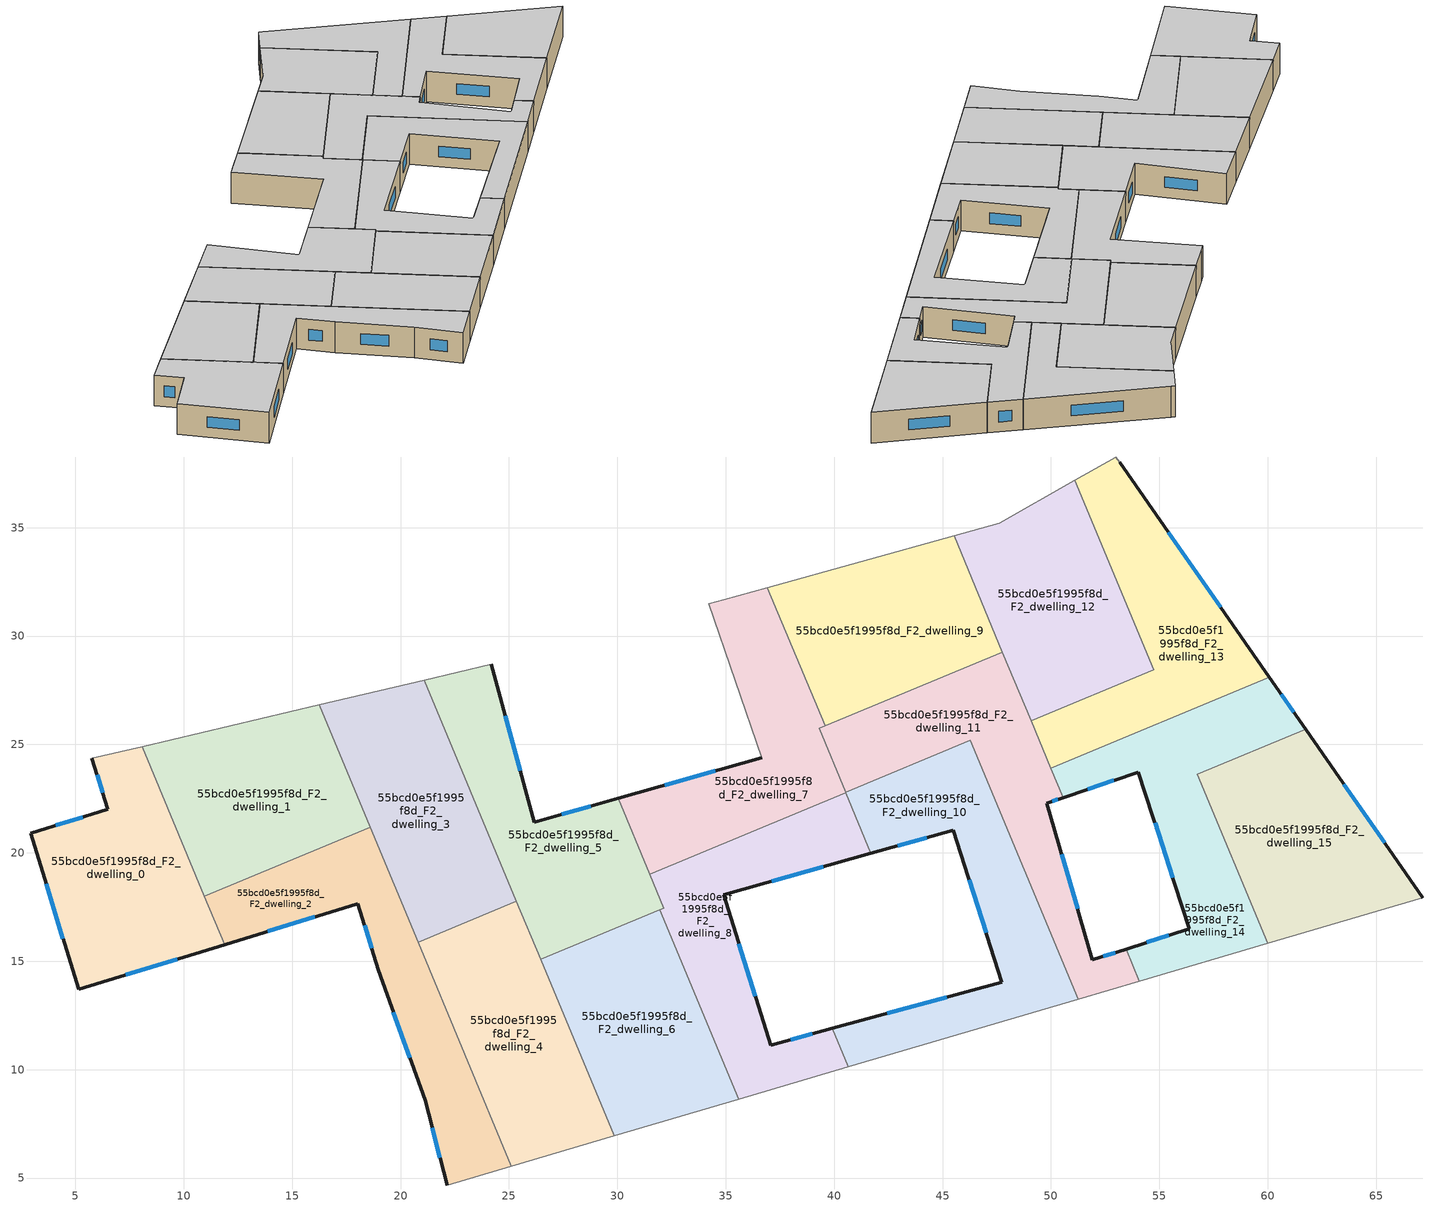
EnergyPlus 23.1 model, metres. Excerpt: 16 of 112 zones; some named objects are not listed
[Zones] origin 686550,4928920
55bcd0e5f1995f8d_F2_dwelling_0
 floor to 55bcd0e5f1995f8d_F1_dwelling_0 (EU_floor_Construction): 8.08,24.91 11.88,15.77 5.15,13.7 2.94,20.91 6.49,22.01 5.77,24.36 z6
 wall outside (EU_wall_Construction): 5.77,24.36 6.49,22.01 2.94,20.91 5.15,13.7 11.88,15.77 z6:9
 wall adiabatic (EU_wall_Construction): 8.08,24.91 5.77,24.36 z6:9
 wall to 55bcd0e5f1995f8d_F2_dwelling_1 (EU_wall_Construction): 10.95,18 8.08,24.91 z6:9
 wall to 55bcd0e5f1995f8d_F2_dwelling_2 (EU_wall_Construction): 11.88,15.77 10.95,18 z6:9
 window (EU_Window_Construction): 6,23.6 6.26,22.77 / 7.34,14.37 9.69,15.1 / 3.65,18.57 4.43,16.05 / 5.34,21.65 4.09,21.27 z6.98:8.02
 ceiling to 55bcd0e5f1995f8d_F3_dwelling_0 (EU_floor_Construction): 11.88,15.77 8.08,24.91 5.77,24.36 6.49,22.01 2.94,20.91 5.15,13.7 z9
55bcd0e5f1995f8d_F2_dwelling_1
 floor to 55bcd0e5f1995f8d_F1_dwelling_1 (EU_floor_Construction): 16.25,26.83 18.6,21.19 10.95,18 8.08,24.91 z6
 wall to 55bcd0e5f1995f8d_F2_dwelling_2 (EU_wall_Construction): 10.95,18 18.6,21.19 z6:9
 wall adiabatic (EU_wall_Construction): 16.25,26.83 8.08,24.91 z6:9
 wall to 55bcd0e5f1995f8d_F2_dwelling_3 (EU_wall_Construction): 18.6,21.19 16.25,26.83 z6:9
 ceiling to 55bcd0e5f1995f8d_F3_dwelling_1 (EU_floor_Construction): 18.6,21.19 16.25,26.83 8.08,24.91 10.95,18 z9
55bcd0e5f1995f8d_F2_dwelling_10
 floor to 55bcd0e5f1995f8d_F1_dwelling_10 (EU_floor_Construction): 46.28,25.19 51.25,13.25 40.64,10.13 39.9,11.9 47.73,14.04 45.49,21.05 41.7,19.98 40.52,22.8 z6
 wall outside (EU_wall_Construction): 41.7,19.98 45.49,21.05 47.73,14.04 39.9,11.9 z6:9
 wall to 55bcd0e5f1995f8d_F2_dwelling_11 (EU_wall_Construction): 51.25,13.25 46.28,25.19 40.52,22.8 z6:9
 wall adiabatic (EU_wall_Construction): 40.64,10.13 51.25,13.25 z6:9
 wall to 55bcd0e5f1995f8d_F2_dwelling_8 (EU_wall_Construction): 39.9,11.9 40.64,10.13 / 40.53,22.78 41.7,19.98 z6:9
 wall to 55bcd0e5f1995f8d_F2_dwelling_7 (EU_wall_Construction): 40.52,22.8 40.53,22.78 z6:9
 window (EU_Window_Construction): 42.93,20.33 44.26,20.7 / 45.19,13.35 42.45,12.6 / 46.22,18.77 47.01,16.32 z6.98:8.02
 ceiling to 55bcd0e5f1995f8d_F3_dwelling_10 (EU_floor_Construction): 51.25,13.25 46.28,25.19 40.52,22.8 41.7,19.98 45.49,21.05 47.73,14.04 39.9,11.9 40.64,10.13 z9
55bcd0e5f1995f8d_F2_dwelling_11
 floor to 55bcd0e5f1995f8d_F1_dwelling_11 (EU_floor_Construction): 47.76,29.26 50.56,22.55 49.81,22.3 51.91,15.06 53.46,15.56 54.08,14.09 51.25,13.25 46.28,25.19 40.52,22.8 39.3,25.74 z6
 wall outside (EU_wall_Construction): 53.46,15.56 51.91,15.06 49.81,22.3 50.56,22.55 z6:9
 wall to 55bcd0e5f1995f8d_F2_dwelling_14 (EU_wall_Construction): 54.08,14.09 53.46,15.56 / 50.56,22.55 49.99,23.9 z6:9
 wall adiabatic (EU_wall_Construction): 51.25,13.25 54.08,14.09 / 47.76,29.26 39.3,25.74 z6:9
 wall to 55bcd0e5f1995f8d_F2_dwelling_7 (EU_wall_Construction): 39.3,25.74 40.52,22.8 z6:9
 wall to 55bcd0e5f1995f8d_F2_dwelling_12 (EU_wall_Construction): 49.08,26.1 47.76,29.26 z6:9
 wall to 55bcd0e5f1995f8d_F2_dwelling_13 (EU_wall_Construction): 49.99,23.9 49.08,26.1 z6:9
 window (EU_Window_Construction): 52.96,15.4 52.42,15.22 / 50.05,22.38 50.31,22.47 / 51.23,17.41 50.5,19.95 z6.98:8.02
 ceiling to 55bcd0e5f1995f8d_F3_dwelling_11 (EU_floor_Construction): 54.08,14.09 53.46,15.56 51.91,15.06 49.81,22.3 50.56,22.55 47.76,29.26 39.3,25.74 40.52,22.8 46.28,25.19 51.25,13.25 z9
55bcd0e5f1995f8d_F2_dwelling_12
 floor to 55bcd0e5f1995f8d_F1_dwelling_12 (EU_floor_Construction): 51.1,37.19 54.74,28.46 49.08,26.1 45.53,34.63 47.61,35.21 z6
 wall adiabatic (EU_wall_Construction): 51.1,37.19 47.61,35.21 45.53,34.63 47.76,29.26 z6:9
 wall to 55bcd0e5f1995f8d_F2_dwelling_13 (EU_wall_Construction): 49.08,26.1 54.74,28.46 51.1,37.19 z6:9
 ceiling to 55bcd0e5f1995f8d_F3_dwelling_12 (EU_floor_Construction): 54.74,28.46 51.1,37.19 47.61,35.21 45.53,34.63 49.08,26.1 z9
55bcd0e5f1995f8d_F2_dwelling_13
 floor to 55bcd0e5f1995f8d_F1_dwelling_13 (EU_floor_Construction): 53.16,38.01 60.07,28.1 49.99,23.9 49.08,26.1 54.74,28.46 51.1,37.19 52.98,38.26 z6
 wall outside (EU_wall_Construction): 60.07,28.1 53.16,38.01 z6:9
 wall adiabatic (EU_wall_Construction): 53.16,38.01 52.98,38.26 51.1,37.19 z6:9
 wall to 55bcd0e5f1995f8d_F2_dwelling_14 (EU_wall_Construction): 49.99,23.9 60.07,28.1 z6:9
 window (EU_Window_Construction): 57.83,31.32 55.41,34.79 z6.98:8.02
 ceiling to 55bcd0e5f1995f8d_F3_dwelling_13 (EU_floor_Construction): 60.07,28.1 53.16,38.01 52.98,38.26 51.1,37.19 54.74,28.46 49.08,26.1 49.99,23.9 z9
55bcd0e5f1995f8d_F2_dwelling_14
 floor to 55bcd0e5f1995f8d_F1_dwelling_14 (EU_floor_Construction): 60.07,28.1 61.75,25.7 56.75,23.62 59.99,15.83 54.08,14.09 53.46,15.56 56.38,16.51 54.03,23.73 50.56,22.55 49.99,23.9 z6
 wall outside (EU_wall_Construction): 50.56,22.55 54.03,23.73 56.38,16.51 53.46,15.56 / 61.75,25.7 60.07,28.1 z6:9
 wall to 55bcd0e5f1995f8d_F2_dwelling_15 (EU_wall_Construction): 59.99,15.83 56.75,23.62 61.75,25.7 z6:9
 wall adiabatic (EU_wall_Construction): 54.08,14.09 59.99,15.83 z6:9
 window (EU_Window_Construction): 55.43,16.2 54.41,15.87 / 54.8,21.38 55.62,18.86 / 51.69,22.93 52.9,23.35 / 61.2,26.48 60.62,27.32 z6.98:8.02
 ceiling to 55bcd0e5f1995f8d_F3_dwelling_14 (EU_floor_Construction): 59.99,15.83 56.75,23.62 61.75,25.7 60.07,28.1 49.99,23.9 50.56,22.55 54.03,23.73 56.38,16.51 53.46,15.56 54.08,14.09 z9
55bcd0e5f1995f8d_F2_dwelling_15
 floor to 55bcd0e5f1995f8d_F1_dwelling_15 (EU_floor_Construction): 61.75,25.7 67.15,17.94 59.99,15.83 56.75,23.62 z6
 wall outside (EU_wall_Construction): 67.15,17.94 61.75,25.7 z6:9
 wall adiabatic (EU_wall_Construction): 59.99,15.83 67.15,17.94 z6:9
 window (EU_Window_Construction): 65.4,20.46 63.5,23.17 z6.98:8.02
 ceiling to 55bcd0e5f1995f8d_F3_dwelling_15 (EU_floor_Construction): 67.15,17.94 61.75,25.7 56.75,23.62 59.99,15.83 z9
55bcd0e5f1995f8d_F2_dwelling_2
 floor to 55bcd0e5f1995f8d_F1_dwelling_2 (EU_floor_Construction): 18.6,21.19 25.11,5.55 22.15,4.68 21.14,8.58 18.96,14.62 18.04,17.66 11.88,15.77 10.95,18 z6
 wall outside (EU_wall_Construction): 11.88,15.77 18.04,17.66 18.96,14.62 21.14,8.58 22.15,4.68 z6:9
 wall adiabatic (EU_wall_Construction): 22.15,4.68 25.11,5.55 z6:9
 wall to 55bcd0e5f1995f8d_F2_dwelling_4 (EU_wall_Construction): 25.11,5.55 20.81,15.88 z6:9
 wall to 55bcd0e5f1995f8d_F2_dwelling_3 (EU_wall_Construction): 20.81,15.88 18.6,21.19 z6:9
 window (EU_Window_Construction): 13.88,16.38 16.03,17.05 / 21.46,7.31 21.82,5.95 / 19.67,12.66 20.43,10.54 / 18.34,16.67 18.66,15.61 z6.98:8.02
 ceiling to 55bcd0e5f1995f8d_F3_dwelling_2 (EU_floor_Construction): 25.11,5.55 18.6,21.19 10.95,18 11.88,15.77 18.04,17.66 18.96,14.62 21.14,8.58 22.15,4.68 z9
55bcd0e5f1995f8d_F2_dwelling_3
 floor to 55bcd0e5f1995f8d_F1_dwelling_3 (EU_floor_Construction): 21.1,27.97 25.34,17.77 20.81,15.88 16.25,26.83 z6
 wall adiabatic (EU_wall_Construction): 21.1,27.97 16.25,26.83 z6:9
 wall to 55bcd0e5f1995f8d_F2_dwelling_4 (EU_wall_Construction): 20.81,15.88 25.34,17.77 z6:9
 wall to 55bcd0e5f1995f8d_F2_dwelling_5 (EU_wall_Construction): 25.34,17.77 21.1,27.97 z6:9
 ceiling to 55bcd0e5f1995f8d_F3_dwelling_3 (EU_floor_Construction): 25.34,17.77 21.1,27.97 16.25,26.83 20.81,15.88 z9
55bcd0e5f1995f8d_F2_dwelling_4
 floor to 55bcd0e5f1995f8d_F1_dwelling_4 (EU_floor_Construction): 25.34,17.77 29.85,6.95 25.11,5.55 20.81,15.88 z6
 wall adiabatic (EU_wall_Construction): 25.11,5.55 29.85,6.95 z6:9
 wall to 55bcd0e5f1995f8d_F2_dwelling_6 (EU_wall_Construction): 29.85,6.95 26.46,15.09 z6:9
 wall to 55bcd0e5f1995f8d_F2_dwelling_5 (EU_wall_Construction): 26.46,15.09 25.34,17.77 z6:9
 ceiling to 55bcd0e5f1995f8d_F3_dwelling_4 (EU_floor_Construction): 29.85,6.95 25.34,17.77 20.81,15.88 25.11,5.55 z9
55bcd0e5f1995f8d_F2_dwelling_5
 floor to 55bcd0e5f1995f8d_F1_dwelling_5 (EU_floor_Construction): 30.03,22.51 32.14,17.46 26.46,15.09 21.1,27.97 24.19,28.7 26.18,21.42 z6
 wall outside (EU_wall_Construction): 30.03,22.51 26.18,21.42 24.19,28.7 z6:9
 wall adiabatic (EU_wall_Construction): 24.19,28.7 21.1,27.97 z6:9
 wall to 55bcd0e5f1995f8d_F2_dwelling_7 (EU_wall_Construction): 31.49,19.02 30.03,22.51 z6:9
 wall to 55bcd0e5f1995f8d_F2_dwelling_6 (EU_wall_Construction): 26.46,15.09 31.95,17.38 z6:9
 wall to 55bcd0e5f1995f8d_F2_dwelling_8 (EU_wall_Construction): 31.95,17.38 32.14,17.46 31.49,19.02 z6:9
 window (EU_Window_Construction): 25.53,23.79 24.83,26.33 / 28.78,22.16 27.43,21.78 z6.98:8.02
 ceiling to 55bcd0e5f1995f8d_F3_dwelling_5 (EU_floor_Construction): 32.14,17.46 30.03,22.51 26.18,21.42 24.19,28.7 21.1,27.97 26.46,15.09 z9
55bcd0e5f1995f8d_F2_dwelling_6
 floor to 55bcd0e5f1995f8d_F1_dwelling_6 (EU_floor_Construction): 31.95,17.38 35.59,8.64 29.85,6.95 26.46,15.09 z6
 wall to 55bcd0e5f1995f8d_F2_dwelling_8 (EU_wall_Construction): 35.59,8.64 31.95,17.38 z6:9
 wall adiabatic (EU_wall_Construction): 29.85,6.95 35.59,8.64 z6:9
 ceiling to 55bcd0e5f1995f8d_F3_dwelling_6 (EU_floor_Construction): 35.59,8.64 31.95,17.38 26.46,15.09 29.85,6.95 z9
55bcd0e5f1995f8d_F2_dwelling_7
 floor to 55bcd0e5f1995f8d_F1_dwelling_7 (EU_floor_Construction): 36.92,32.24 39.58,25.85 39.3,25.74 40.53,22.78 31.49,19.02 30.03,22.51 36.67,24.39 34.22,31.49 34.92,31.68 z6
 wall outside (EU_wall_Construction): 36.67,24.39 30.03,22.51 z6:9
 wall adiabatic (EU_wall_Construction): 36.92,32.24 34.92,31.68 34.22,31.49 36.67,24.39 / 39.3,25.74 39.58,25.85 z6:9
 wall to 55bcd0e5f1995f8d_F2_dwelling_9 (EU_wall_Construction): 39.58,25.85 36.92,32.24 z6:9
 wall to 55bcd0e5f1995f8d_F2_dwelling_8 (EU_wall_Construction): 31.49,19.02 40.53,22.78 z6:9
 window (EU_Window_Construction): 34.51,23.78 32.19,23.12 z6.98:8.02
 ceiling to 55bcd0e5f1995f8d_F3_dwelling_7 (EU_floor_Construction): 40.53,22.78 39.3,25.74 39.58,25.85 36.92,32.24 34.92,31.68 34.22,31.49 36.67,24.39 30.03,22.51 31.49,19.02 z9
55bcd0e5f1995f8d_F2_dwelling_8
 floor to 55bcd0e5f1995f8d_F1_dwelling_8 (EU_floor_Construction): 40.53,22.78 41.7,19.98 34.91,18.07 37.06,11.13 39.9,11.9 40.64,10.13 35.59,8.64 31.95,17.38 32.14,17.46 31.49,19.02 z6
 wall outside (EU_wall_Construction): 39.9,11.9 37.06,11.13 34.91,18.07 41.7,19.98 z6:9
 wall adiabatic (EU_wall_Construction): 35.59,8.64 40.64,10.13 z6:9
 window (EU_Window_Construction): 37.11,18.69 39.49,19.36 / 36.36,13.39 35.61,15.81 / 38.98,11.65 37.99,11.38 z6.98:8.02
 ceiling to 55bcd0e5f1995f8d_F3_dwelling_8 (EU_floor_Construction): 40.64,10.13 39.9,11.9 37.06,11.13 34.91,18.07 41.7,19.98 40.53,22.78 31.49,19.02 32.14,17.46 31.95,17.38 35.59,8.64 z9
55bcd0e5f1995f8d_F2_dwelling_9
 floor to 55bcd0e5f1995f8d_F1_dwelling_9 (EU_floor_Construction): 45.53,34.63 47.76,29.26 39.58,25.85 36.92,32.24 z6
 wall adiabatic (EU_wall_Construction): 39.58,25.85 47.76,29.26 45.53,34.63 36.92,32.24 z6:9
 ceiling to 55bcd0e5f1995f8d_F3_dwelling_9 (EU_floor_Construction): 47.76,29.26 45.53,34.63 36.92,32.24 39.58,25.85 z9
[Building]
EU S2 Campaign: North Axis=0; Terrain=City; Solar Distribution=FullExterior
[Site:Location]
Bologna: Latitude=44.5; Longitude=11.25; Time Zone=1; Elevation=37
[SizingPeriod:WeatherFileDays]
AnnualSizingPeriod: Begin Month=1; Begin Day of Month=1; End Month=12; End Day of Month=31; Day of Week for Start Day=Monday; Use Weather File Daylight Saving Period=No; Use Weather File Rain and Snow Indicators=No
[MATERIAL]
EU_InternalMass_Material: Roughness=MediumRough; Thickness=0.1; Conductivity=1; Density=1800; Specific Heat=900; Thermal Absorptance=0.9; Solar Absorptance=0.7; Visible Absorptance=0.7
[MATERIAL:NOMASS] Roughness=MediumRough; Thermal Absorptance=0.9; Solar Absorptance=0.7; Visible Absorptance=0.7
Name | Thermal Resistance
EU_wall_NoMass | 0.905828
EU_floor_NoMass | 0.67114
[WINDOWMATERIAL:SIMPLEGLAZINGSYSTEM]
EU_Window_SimpleGlazing: UFactor=4.52486; Solar Heat Gain Coefficient=0.85; Visible Transmittance=0.85
[CONSTRUCTION]
EU_wall_Construction: EU_wall_NoMass
EU_floor_Construction: EU_floor_NoMass
EU_Window_Construction: EU_Window_SimpleGlazing
EU_InternalMass_Construction: EU_InternalMass_Material
[ZONE] Type=1; Multiplier=1; Ceiling Height=autocalculate; Floor Area=autocalculate; Part of Total Floor Area=Yes
Name | Volume
55bcd0e5f1995f8d_F2_dwelling_0 | 168.836
55bcd0e5f1995f8d_F2_dwelling_1 | 168.895
55bcd0e5f1995f8d_F2_dwelling_10 | 182.264
55bcd0e5f1995f8d_F2_dwelling_11 | 175.559
55bcd0e5f1995f8d_F2_dwelling_12 | 168.871
55bcd0e5f1995f8d_F2_dwelling_13 | 168.847
55bcd0e5f1995f8d_F2_dwelling_14 | 168.883
55bcd0e5f1995f8d_F2_dwelling_15 | 168.859
55bcd0e5f1995f8d_F2_dwelling_2 | 168.879
55bcd0e5f1995f8d_F2_dwelling_3 | 168.814
55bcd0e5f1995f8d_F2_dwelling_4 | 168.844
55bcd0e5f1995f8d_F2_dwelling_5 | 168.872
55bcd0e5f1995f8d_F2_dwelling_6 | 163.168
55bcd0e5f1995f8d_F2_dwelling_7 | 161.695
55bcd0e5f1995f8d_F2_dwelling_8 | 161.172
55bcd0e5f1995f8d_F2_dwelling_9 | 169.298
[INTERNALMASS] Construction=EU_InternalMass_Construction
Name | Zone or ZoneList | Surface Area
55bcd0e5f1995f8d_F2_dwelling_0_EU_InternalMass | 55bcd0e5f1995f8d_F2_dwelling_0 | 56.2783
55bcd0e5f1995f8d_F2_dwelling_1_EU_InternalMass | 55bcd0e5f1995f8d_F2_dwelling_1 | 56.2965
55bcd0e5f1995f8d_F2_dwelling_2_EU_InternalMass | 55bcd0e5f1995f8d_F2_dwelling_2 | 56.2935
55bcd0e5f1995f8d_F2_dwelling_3_EU_InternalMass | 55bcd0e5f1995f8d_F2_dwelling_3 | 56.2727
55bcd0e5f1995f8d_F2_dwelling_4_EU_InternalMass | 55bcd0e5f1995f8d_F2_dwelling_4 | 56.2805
55bcd0e5f1995f8d_F2_dwelling_5_EU_InternalMass | 55bcd0e5f1995f8d_F2_dwelling_5 | 56.2894
55bcd0e5f1995f8d_F2_dwelling_6_EU_InternalMass | 55bcd0e5f1995f8d_F2_dwelling_6 | 54.3892
55bcd0e5f1995f8d_F2_dwelling_7_EU_InternalMass | 55bcd0e5f1995f8d_F2_dwelling_7 | 53.8975
55bcd0e5f1995f8d_F2_dwelling_8_EU_InternalMass | 55bcd0e5f1995f8d_F2_dwelling_8 | 53.7227
55bcd0e5f1995f8d_F2_dwelling_9_EU_InternalMass | 55bcd0e5f1995f8d_F2_dwelling_9 | 56.4298
55bcd0e5f1995f8d_F2_dwelling_10_EU_InternalMass | 55bcd0e5f1995f8d_F2_dwelling_10 | 60.7505
55bcd0e5f1995f8d_F2_dwelling_11_EU_InternalMass | 55bcd0e5f1995f8d_F2_dwelling_11 | 58.52
55bcd0e5f1995f8d_F2_dwelling_12_EU_InternalMass | 55bcd0e5f1995f8d_F2_dwelling_12 | 56.2907
55bcd0e5f1995f8d_F2_dwelling_13_EU_InternalMass | 55bcd0e5f1995f8d_F2_dwelling_13 | 56.2823
55bcd0e5f1995f8d_F2_dwelling_14_EU_InternalMass | 55bcd0e5f1995f8d_F2_dwelling_14 | 56.294
55bcd0e5f1995f8d_F2_dwelling_15_EU_InternalMass | 55bcd0e5f1995f8d_F2_dwelling_15 | 56.287
[OTHEREQUIPMENT] Fuel Type=Electricity; Design Level Calculation Method=Watts/Area; Power per Zone Floor Area=1; Fraction Latent=0; Fraction Radiant=0; Fraction Lost=0; Carbon Dioxide Generation Rate=0; EndUse Subcategory=EU_Step8_InternalGains
Name | Zone or ZoneList or Space or SpaceList | Schedule
EU_Step8_InternalGain_55bcd0e5f1995f8d_F2_dwelling_0_f000 | 55bcd0e5f1995f8d_F2_dwelling_0 | EU_Step8_GainSchedule_55bcd0e5f1995f8d_F2_dwelling_0_f000
EU_Step8_InternalGain_55bcd0e5f1995f8d_F2_dwelling_1_f000 | 55bcd0e5f1995f8d_F2_dwelling_1 | EU_Step8_GainSchedule_55bcd0e5f1995f8d_F2_dwelling_1_f000
EU_Step8_InternalGain_55bcd0e5f1995f8d_F2_dwelling_2_f000 | 55bcd0e5f1995f8d_F2_dwelling_2 | EU_Step8_GainSchedule_55bcd0e5f1995f8d_F2_dwelling_2_f000
EU_Step8_InternalGain_55bcd0e5f1995f8d_F2_dwelling_3_f000 | 55bcd0e5f1995f8d_F2_dwelling_3 | EU_Step8_GainSchedule_55bcd0e5f1995f8d_F2_dwelling_3_f000
EU_Step8_InternalGain_55bcd0e5f1995f8d_F2_dwelling_4_f000 | 55bcd0e5f1995f8d_F2_dwelling_4 | EU_Step8_GainSchedule_55bcd0e5f1995f8d_F2_dwelling_4_f000
EU_Step8_InternalGain_55bcd0e5f1995f8d_F2_dwelling_5_f000 | 55bcd0e5f1995f8d_F2_dwelling_5 | EU_Step8_GainSchedule_55bcd0e5f1995f8d_F2_dwelling_5_f000
EU_Step8_InternalGain_55bcd0e5f1995f8d_F2_dwelling_6_f000 | 55bcd0e5f1995f8d_F2_dwelling_6 | EU_Step8_GainSchedule_55bcd0e5f1995f8d_F2_dwelling_6_f000
EU_Step8_InternalGain_55bcd0e5f1995f8d_F2_dwelling_7_f000 | 55bcd0e5f1995f8d_F2_dwelling_7 | EU_Step8_GainSchedule_55bcd0e5f1995f8d_F2_dwelling_7_f000
EU_Step8_InternalGain_55bcd0e5f1995f8d_F2_dwelling_8_f000 | 55bcd0e5f1995f8d_F2_dwelling_8 | EU_Step8_GainSchedule_55bcd0e5f1995f8d_F2_dwelling_8_f000
EU_Step8_InternalGain_55bcd0e5f1995f8d_F2_dwelling_9_f000 | 55bcd0e5f1995f8d_F2_dwelling_9 | EU_Step8_GainSchedule_55bcd0e5f1995f8d_F2_dwelling_9_f000
EU_Step8_InternalGain_55bcd0e5f1995f8d_F2_dwelling_10_f000 | 55bcd0e5f1995f8d_F2_dwelling_10 | EU_Step8_GainSchedule_55bcd0e5f1995f8d_F2_dwelling_10_f000
EU_Step8_InternalGain_55bcd0e5f1995f8d_F2_dwelling_11_f000 | 55bcd0e5f1995f8d_F2_dwelling_11 | EU_Step8_GainSchedule_55bcd0e5f1995f8d_F2_dwelling_11_f000
EU_Step8_InternalGain_55bcd0e5f1995f8d_F2_dwelling_12_f000 | 55bcd0e5f1995f8d_F2_dwelling_12 | EU_Step8_GainSchedule_55bcd0e5f1995f8d_F2_dwelling_12_f000
EU_Step8_InternalGain_55bcd0e5f1995f8d_F2_dwelling_13_f000 | 55bcd0e5f1995f8d_F2_dwelling_13 | EU_Step8_GainSchedule_55bcd0e5f1995f8d_F2_dwelling_13_f000
EU_Step8_InternalGain_55bcd0e5f1995f8d_F2_dwelling_14_f000 | 55bcd0e5f1995f8d_F2_dwelling_14 | EU_Step8_GainSchedule_55bcd0e5f1995f8d_F2_dwelling_14_f000
EU_Step8_InternalGain_55bcd0e5f1995f8d_F2_dwelling_15_f000 | 55bcd0e5f1995f8d_F2_dwelling_15 | EU_Step8_GainSchedule_55bcd0e5f1995f8d_F2_dwelling_15_f000
[ZONEVENTILATION:DESIGNFLOWRATE] Schedule=EU_AlwaysOn; Design Flow Rate Calculation Method=AirChanges/Hour; Air Changes per Hour=0.73129; Ventilation Type=Natural; Fan Pressure Rise=0; Fan Total Efficiency=1; Constant Term Coefficient=1; Temperature Term Coefficient=0; Velocity Term Coefficient=0; Velocity Squared Term Coefficient=0; Minimum Indoor Temperature=-100; Maximum Indoor Temperature=100; Delta Temperature=-100; Minimum Outdoor Temperature=-100; Maximum Outdoor Temperature=100; Maximum Wind Speed=40
Name | Zone or ZoneList or Space or SpaceList
EU_ConstantAir_55bcd0e5f1995f8d_F2_dwelling_0 | 55bcd0e5f1995f8d_F2_dwelling_0
EU_ConstantAir_55bcd0e5f1995f8d_F2_dwelling_1 | 55bcd0e5f1995f8d_F2_dwelling_1
EU_ConstantAir_55bcd0e5f1995f8d_F2_dwelling_2 | 55bcd0e5f1995f8d_F2_dwelling_2
EU_ConstantAir_55bcd0e5f1995f8d_F2_dwelling_3 | 55bcd0e5f1995f8d_F2_dwelling_3
EU_ConstantAir_55bcd0e5f1995f8d_F2_dwelling_4 | 55bcd0e5f1995f8d_F2_dwelling_4
EU_ConstantAir_55bcd0e5f1995f8d_F2_dwelling_5 | 55bcd0e5f1995f8d_F2_dwelling_5
EU_ConstantAir_55bcd0e5f1995f8d_F2_dwelling_6 | 55bcd0e5f1995f8d_F2_dwelling_6
EU_ConstantAir_55bcd0e5f1995f8d_F2_dwelling_7 | 55bcd0e5f1995f8d_F2_dwelling_7
EU_ConstantAir_55bcd0e5f1995f8d_F2_dwelling_8 | 55bcd0e5f1995f8d_F2_dwelling_8
EU_ConstantAir_55bcd0e5f1995f8d_F2_dwelling_9 | 55bcd0e5f1995f8d_F2_dwelling_9
EU_ConstantAir_55bcd0e5f1995f8d_F2_dwelling_10 | 55bcd0e5f1995f8d_F2_dwelling_10
EU_ConstantAir_55bcd0e5f1995f8d_F2_dwelling_11 | 55bcd0e5f1995f8d_F2_dwelling_11
EU_ConstantAir_55bcd0e5f1995f8d_F2_dwelling_12 | 55bcd0e5f1995f8d_F2_dwelling_12
EU_ConstantAir_55bcd0e5f1995f8d_F2_dwelling_13 | 55bcd0e5f1995f8d_F2_dwelling_13
EU_ConstantAir_55bcd0e5f1995f8d_F2_dwelling_14 | 55bcd0e5f1995f8d_F2_dwelling_14
EU_ConstantAir_55bcd0e5f1995f8d_F2_dwelling_15 | 55bcd0e5f1995f8d_F2_dwelling_15
[HVACTEMPLATE:ZONE:IDEALLOADSAIRSYSTEM] System Availability Schedule=EU_AlwaysOn; Maximum Heating Supply Air Temperature=50; Minimum Cooling Supply Air Temperature=13; Maximum Heating Supply Air Humidity Ratio=0.0156; Minimum Cooling Supply Air Humidity Ratio=0.0077; Heating Limit=NoLimit; Cooling Limit=NoLimit; Heating Availability Schedule=EU_AlwaysOn; Cooling Availability Schedule=EU_CoolingOff; Dehumidification Control Type=ConstantSensibleHeatRatio; Cooling Sensible Heat Ratio=0.7; Dehumidification Setpoint=60; Humidification Control Type=None; Humidification Setpoint=30; Outdoor Air Method=None; Outdoor Air Flow Rate per Person=0.00944; Outdoor Air Flow Rate per Zone Floor Area=0; Outdoor Air Flow Rate per Zone=0; Demand Controlled Ventilation Type=None; Outdoor Air Economizer Type=NoEconomizer; Heat Recovery Type=None; Sensible Heat Recovery Effectiveness=0.7; Latent Heat Recovery Effectiveness=0.65
Name | Template Thermostat
55bcd0e5f1995f8d_F2_dwelling_0 | EU_HeatOnly_55bcd0e5f1995f8d_F2_dwelling_0
55bcd0e5f1995f8d_F2_dwelling_1 | EU_HeatOnly_55bcd0e5f1995f8d_F2_dwelling_1
55bcd0e5f1995f8d_F2_dwelling_2 | EU_HeatOnly_55bcd0e5f1995f8d_F2_dwelling_2
55bcd0e5f1995f8d_F2_dwelling_3 | EU_HeatOnly_55bcd0e5f1995f8d_F2_dwelling_3
55bcd0e5f1995f8d_F2_dwelling_4 | EU_HeatOnly_55bcd0e5f1995f8d_F2_dwelling_4
55bcd0e5f1995f8d_F2_dwelling_5 | EU_HeatOnly_55bcd0e5f1995f8d_F2_dwelling_5
55bcd0e5f1995f8d_F2_dwelling_6 | EU_HeatOnly_55bcd0e5f1995f8d_F2_dwelling_6
55bcd0e5f1995f8d_F2_dwelling_7 | EU_HeatOnly_55bcd0e5f1995f8d_F2_dwelling_7
55bcd0e5f1995f8d_F2_dwelling_8 | EU_HeatOnly_55bcd0e5f1995f8d_F2_dwelling_8
55bcd0e5f1995f8d_F2_dwelling_9 | EU_HeatOnly_55bcd0e5f1995f8d_F2_dwelling_9
55bcd0e5f1995f8d_F2_dwelling_10 | EU_HeatOnly_55bcd0e5f1995f8d_F2_dwelling_10
55bcd0e5f1995f8d_F2_dwelling_11 | EU_HeatOnly_55bcd0e5f1995f8d_F2_dwelling_11
55bcd0e5f1995f8d_F2_dwelling_12 | EU_HeatOnly_55bcd0e5f1995f8d_F2_dwelling_12
55bcd0e5f1995f8d_F2_dwelling_13 | EU_HeatOnly_55bcd0e5f1995f8d_F2_dwelling_13
55bcd0e5f1995f8d_F2_dwelling_14 | EU_HeatOnly_55bcd0e5f1995f8d_F2_dwelling_14
55bcd0e5f1995f8d_F2_dwelling_15 | EU_HeatOnly_55bcd0e5f1995f8d_F2_dwelling_15
[SIZING:ZONE] Zone Cooling Design Supply Air Temperature Input Method=SupplyAirTemperature; Zone Cooling Design Supply Air Temperature=13; Zone Heating Design Supply Air Temperature Input Method=SupplyAirTemperature; Zone Heating Design Supply Air Temperature=50; Zone Cooling Design Supply Air Humidity Ratio=0.008; Zone Heating Design Supply Air Humidity Ratio=0.008; Cooling Design Air Flow Method=DesignDay; Cooling Design Air Flow Rate=0; Cooling Minimum Air Flow per Zone Floor Area=0.000762; Cooling Minimum Air Flow=0; Cooling Minimum Air Flow Fraction=0.2; Heating Design Air Flow Method=DesignDay; Heating Design Air Flow Rate=0; Heating Maximum Air Flow per Zone Floor Area=0.002032; Heating Maximum Air Flow=0.141576; Heating Maximum Air Flow Fraction=0.3; Account for Dedicated Outdoor Air System=No; Dedicated Outdoor Air System Control Strategy=NeutralSupplyAir; Dedicated Outdoor Air Low Setpoint Temperature for Design=autosize; Dedicated Outdoor Air High Setpoint Temperature for Design=autosize; Zone Load Sizing Method=Sensible Load Only No Latent Load; Zone Latent Cooling Design Supply Air Humidity Ratio Input Method=HumidityRatioDifference; Zone Cooling Design Supply Air Humidity Ratio Difference=0.005; Zone Latent Heating Design Supply Air Humidity Ratio Input Method=HumidityRatioDifference; Zone Humidification Design Supply Air Humidity Ratio Difference=0.005
55bcd0e5f1995f8d_F2_dwelling_0; 55bcd0e5f1995f8d_F2_dwelling_1; 55bcd0e5f1995f8d_F2_dwelling_2; 55bcd0e5f1995f8d_F2_dwelling_3; 55bcd0e5f1995f8d_F2_dwelling_4; 55bcd0e5f1995f8d_F2_dwelling_5; 55bcd0e5f1995f8d_F2_dwelling_6; 55bcd0e5f1995f8d_F2_dwelling_7; 55bcd0e5f1995f8d_F2_dwelling_8; 55bcd0e5f1995f8d_F2_dwelling_9; 55bcd0e5f1995f8d_F2_dwelling_10; 55bcd0e5f1995f8d_F2_dwelling_11; 55bcd0e5f1995f8d_F2_dwelling_12; 55bcd0e5f1995f8d_F2_dwelling_13; 55bcd0e5f1995f8d_F2_dwelling_14; 55bcd0e5f1995f8d_F2_dwelling_15
[SCHEDULE:CONSTANT]
Name | Hourly Value
EU_AlwaysOn | 1
EU_CoolingOff | 0
[SCHEDULE:FILE] Column Number=1; Rows to Skip at Top=0; Number of Hours of Data=8760; Column Separator=Comma; Interpolate to Timestep=No; Minutes per Item=60; Adjust Schedule for Daylight Savings=Yes
Name | File
EU_Step8_GainSchedule_55bcd0e5f1995f8d_F2_dwelling_0_f000 | ../../schedules/55bcd0e5f1995f8d/55bcd0e5f1995f8d_F2_dwelling_0_f000_gain.csv
EU_Step8_GainSchedule_55bcd0e5f1995f8d_F2_dwelling_1_f000 | ../../schedules/55bcd0e5f1995f8d/55bcd0e5f1995f8d_F2_dwelling_1_f000_gain.csv
EU_Step8_GainSchedule_55bcd0e5f1995f8d_F2_dwelling_2_f000 | ../../schedules/55bcd0e5f1995f8d/55bcd0e5f1995f8d_F2_dwelling_2_f000_gain.csv
EU_Step8_GainSchedule_55bcd0e5f1995f8d_F2_dwelling_3_f000 | ../../schedules/55bcd0e5f1995f8d/55bcd0e5f1995f8d_F2_dwelling_3_f000_gain.csv
EU_Step8_GainSchedule_55bcd0e5f1995f8d_F2_dwelling_4_f000 | ../../schedules/55bcd0e5f1995f8d/55bcd0e5f1995f8d_F2_dwelling_4_f000_gain.csv
EU_Step8_GainSchedule_55bcd0e5f1995f8d_F2_dwelling_5_f000 | ../../schedules/55bcd0e5f1995f8d/55bcd0e5f1995f8d_F2_dwelling_5_f000_gain.csv
EU_Step8_GainSchedule_55bcd0e5f1995f8d_F2_dwelling_6_f000 | ../../schedules/55bcd0e5f1995f8d/55bcd0e5f1995f8d_F2_dwelling_6_f000_gain.csv
EU_Step8_GainSchedule_55bcd0e5f1995f8d_F2_dwelling_7_f000 | ../../schedules/55bcd0e5f1995f8d/55bcd0e5f1995f8d_F2_dwelling_7_f000_gain.csv
EU_Step8_GainSchedule_55bcd0e5f1995f8d_F2_dwelling_8_f000 | ../../schedules/55bcd0e5f1995f8d/55bcd0e5f1995f8d_F2_dwelling_8_f000_gain.csv
EU_Step8_GainSchedule_55bcd0e5f1995f8d_F2_dwelling_9_f000 | ../../schedules/55bcd0e5f1995f8d/55bcd0e5f1995f8d_F2_dwelling_9_f000_gain.csv
EU_Step8_GainSchedule_55bcd0e5f1995f8d_F2_dwelling_10_f000 | ../../schedules/55bcd0e5f1995f8d/55bcd0e5f1995f8d_F2_dwelling_10_f000_gain.csv
EU_Step8_GainSchedule_55bcd0e5f1995f8d_F2_dwelling_11_f000 | ../../schedules/55bcd0e5f1995f8d/55bcd0e5f1995f8d_F2_dwelling_11_f000_gain.csv
EU_Step8_GainSchedule_55bcd0e5f1995f8d_F2_dwelling_12_f000 | ../../schedules/55bcd0e5f1995f8d/55bcd0e5f1995f8d_F2_dwelling_12_f000_gain.csv
EU_Step8_GainSchedule_55bcd0e5f1995f8d_F2_dwelling_13_f000 | ../../schedules/55bcd0e5f1995f8d/55bcd0e5f1995f8d_F2_dwelling_13_f000_gain.csv
EU_Step8_GainSchedule_55bcd0e5f1995f8d_F2_dwelling_14_f000 | ../../schedules/55bcd0e5f1995f8d/55bcd0e5f1995f8d_F2_dwelling_14_f000_gain.csv
EU_Step8_GainSchedule_55bcd0e5f1995f8d_F2_dwelling_15_f000 | ../../schedules/55bcd0e5f1995f8d/55bcd0e5f1995f8d_F2_dwelling_15_f000_gain.csv
